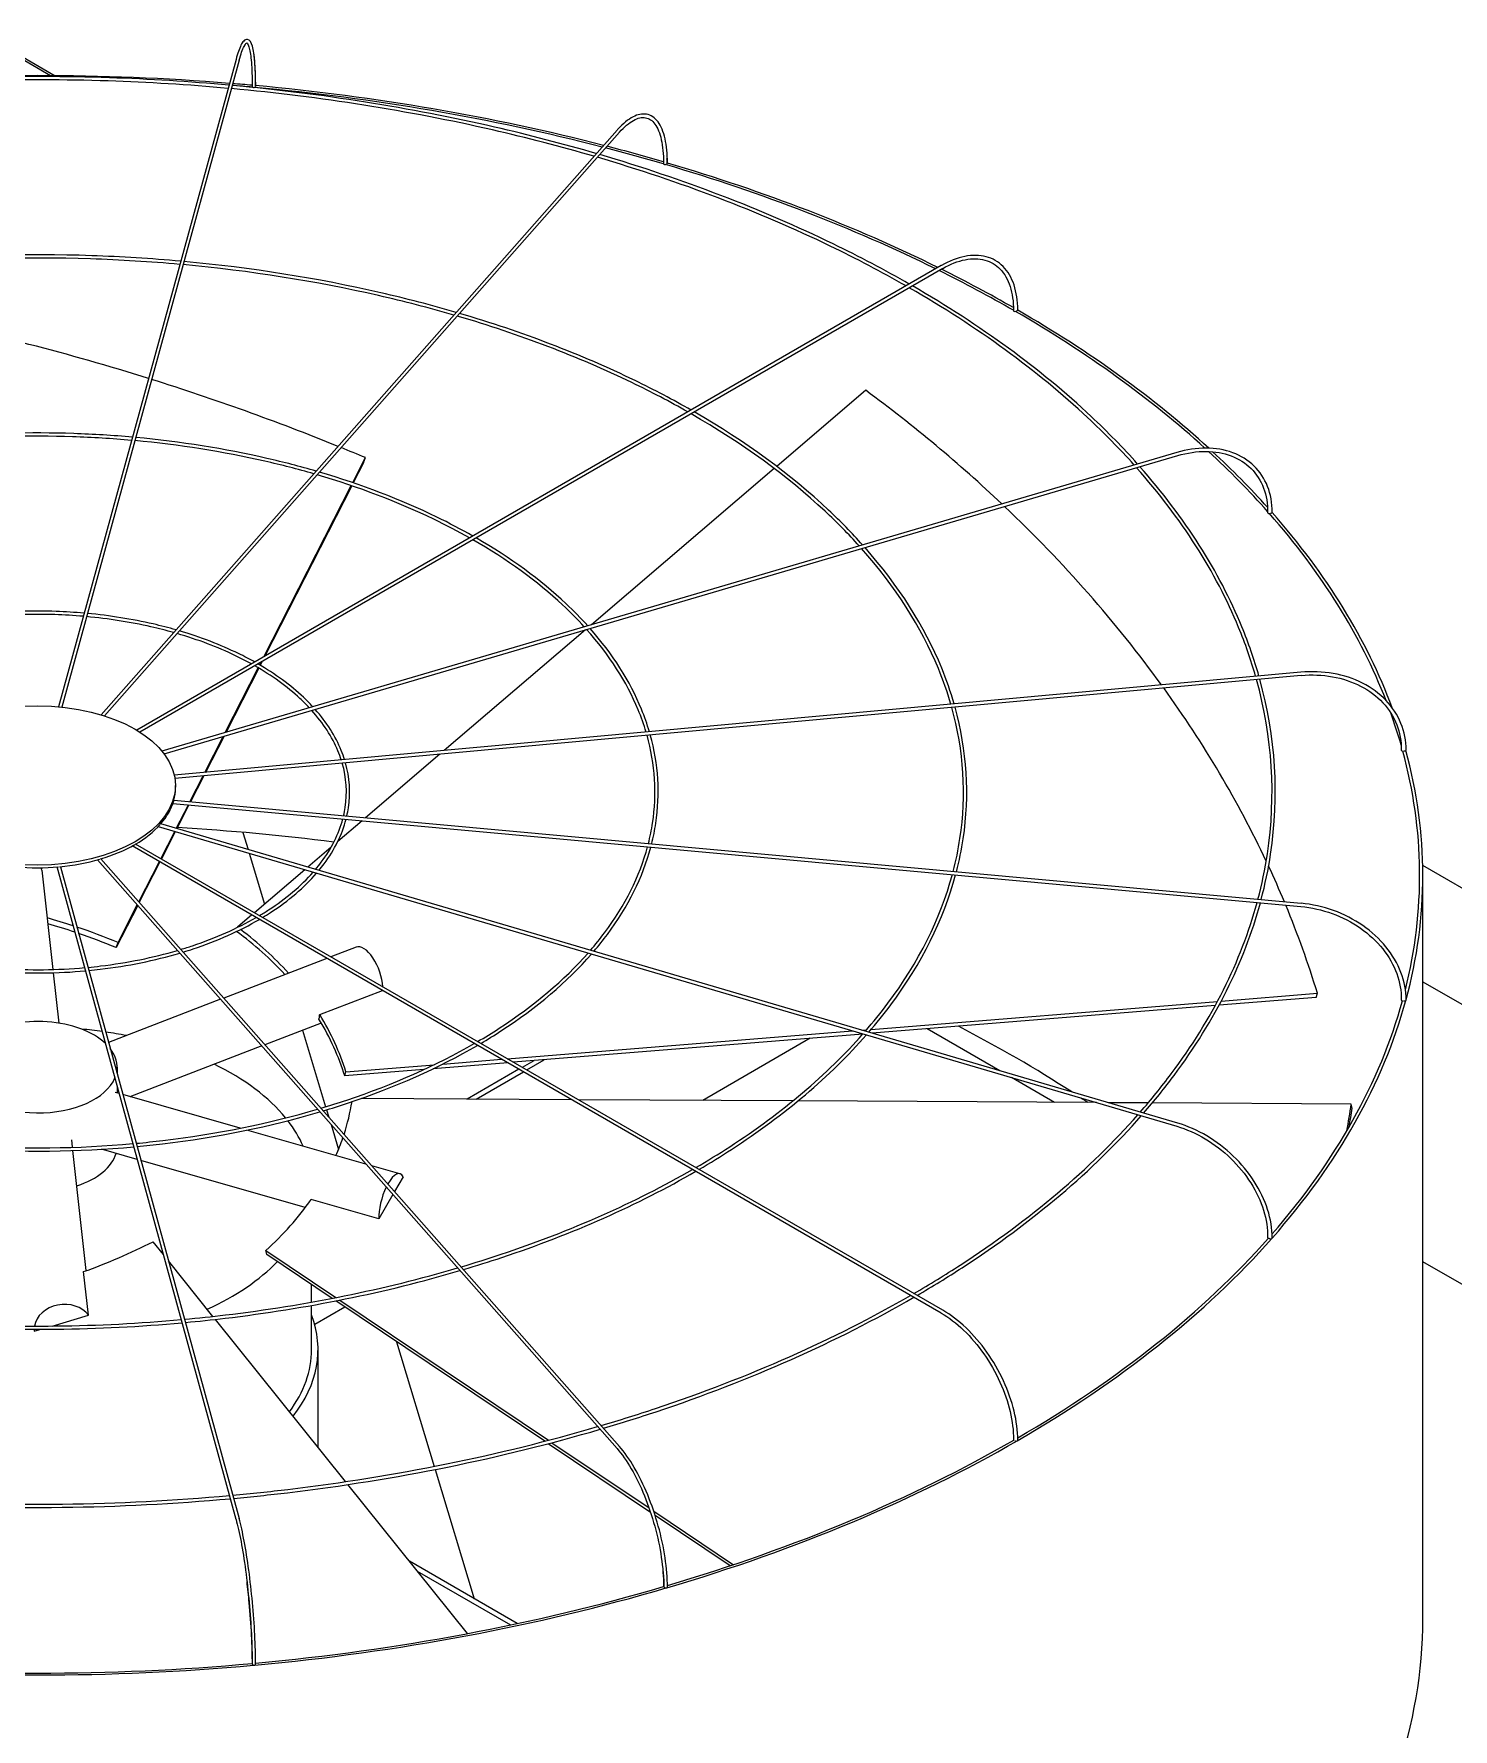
# Model space of a CAD drawing. Header units: millimetres. Extents: x -312439 to 477422, y -331570 to 212570.
# Drawn here: x 394903.7 to 395172.4, y 107245.5 to 107566.4 of the extents above; entities that cross this region are included whole.
import ezdxf

# ---------------------------------------------------------------- set-up
doc = ezdxf.new("R2010")
doc.units = ezdxf.units.MM

msp = doc.modelspace()

# ---------------------------------------------------------------- linework, layer by layer
at = {"color": 0, "linetype": 'Continuous', "lineweight": 0, "extrusion": (0, 0.816497, 0.57735)}
for p, q in [((394893.987, 107566.415), (394907.701, 107558.498)), ((394906.826, 107558.503), (394893.987, 107565.915)), ((394941.945, 107561.59), (394908.323, 107439.033)), ((394942.535, 107561.428), (394908.942, 107438.973)), ((395014.084, 107548.192), (394916.402, 107437.507)), ((394917.043, 107437.308), (395014.543, 107547.786)), ((395075.47, 107522.537), (394923.153, 107434.596)), ((395075.776, 107522.006), (394923.744, 107434.23)), ((395061.18, 107498.934), (395044.322, 107484.53)), ((395120.081, 107487.168), (394927.914, 107430.638)), ((394928.323, 107430.12), (395120.254, 107486.581)), ((394964.032, 107481.453), (394966.45, 107486.194)), ((394966.079, 107485.227), (394964.136, 107481.418)), ((394966.079, 107485.227), (394966.45, 107486.194)), ((395043.845, 107484.123), (395009.25, 107454.565)), ((394947.215, 107448.489), (394963.75, 107480.902)), ((394963.855, 107480.866), (394947.389, 107448.589)), ((395008.111, 107453.591), (394981.361, 107430.736)), ((394946.428, 107446.945), (394946.704, 107447.486)), ((394946.878, 107447.587), (394946.522, 107446.89)), ((395143.557, 107445.568), (394930.258, 107426.063)), ((395143.613, 107444.958), (394930.373, 107425.458)), ((394939.909, 107434.166), (394946.149, 107446.399)), ((394946.244, 107446.343), (394940.053, 107434.209)), ((394936.045, 107426.592), (394939.526, 107433.415)), ((394939.67, 107433.458), (394936.174, 107426.604)), ((394980.555, 107430.047), (394966.47, 107418.013)), ((394930.475, 107423.624), (394930.475, 107424.124)), ((394933.22, 107421.054), (394935.716, 107425.947)), ((394935.845, 107425.959), (394933.337, 107421.043)), ((394930.172, 107421.332), (395143.613, 107401.814)), ((394929.991, 107420.734), (395143.557, 107401.205)), ((394930.629, 107415.974), (394932.92, 107420.466)), ((394933.037, 107420.455), (394930.735, 107415.943)), ((394927.224, 107416.337), (395120.081, 107359.604)), ((395120.254, 107360.192), (394927.684, 107416.841)), ((394927.71, 107410.252), (394930.345, 107415.419)), ((394930.452, 107415.388), (394927.804, 107410.197)), ((394943.226, 107415.248), (394944.214, 107411.978)), ((394965.82, 107417.457), (394961.213, 107413.522)), ((395075.47, 107324.236), (394922.303, 107412.666)), ((395075.776, 107324.766), (394922.922, 107413.016)), ((394944.426, 107411.277), (394947.33, 107401.66)), ((394959.951, 107412.444), (394955.515, 107408.653)), ((394905.162, 107408.11), (394907.256, 107389.277)), ((394941.945, 107285.182), (394908.062, 107408.693)), ((394908.682, 107408.749), (394942.535, 107285.344)), ((394915.716, 107410.043), (395014.084, 107298.581)), ((394916.367, 107410.231), (395014.543, 107298.986)), ((394923.548, 107402.094), (394927.431, 107409.706)), ((394927.526, 107409.651), (394923.626, 107402.006)), ((394954.959, 107408.178), (394945.419, 107400.027)), ((394923.326, 107401.419), (394919.244, 107393.417)), ((394919.614, 107394.384), (394923.249, 107401.508)), ((394944.925, 107399.605), (394942.221, 107397.295)), ((394942.207, 107397.243), (394942.221, 107397.295)), ((394919.244, 107393.417), (394919.614, 107394.384)), ((394964.682, 107393.518), (394959.888, 107391.674)), ((394959.153, 107391.391), (394939.623, 107383.879)), ((394907.324, 107388.666), (394908.385, 107379.121)), ((394939.013, 107383.645), (394917.806, 107375.487)), ((394957.787, 107380.742), (394969.677, 107385.315)), ((395062.224, 107377.949), (395127.785, 107383.252)), ((395127.357, 107382.459), (395062.415, 107377.206)), ((395146.495, 107384.007), (395128.086, 107382.518)), ((395128.509, 107383.31), (395146.701, 107384.781)), ((395146.495, 107384.007), (395146.701, 107384.781)), ((394958.085, 107379.136), (394947.427, 107375.036)), ((394954.545, 107377.774), (394958.918, 107363.298)), ((394993.315, 107372.375), (395058.692, 107377.663)), ((395060.646, 107377.063), (394994.466, 107371.71)), ((395050.687, 107376.257), (395030.305, 107364.49)), ((395060.394, 107377.801), (395061.358, 107377.879)), ((395086.553, 107370.105), (395072.799, 107378.046)), ((394946.817, 107374.802), (394921.868, 107365.205)), ((394919.433, 107370.777), (394919.433, 107369.559)), ((394977.524, 107370.34), (394962.537, 107369.128)), ((394962.537, 107369.128), (394962.743, 107369.902)), ((394962.743, 107369.902), (394979.458, 107371.254)), ((394993.392, 107371.623), (394979.261, 107370.48)), ((394981.122, 107371.389), (394992.24, 107372.288)), ((394995.506, 107370.403), (394985.696, 107364.738)), ((394987.412, 107364.729), (394996.373, 107369.902)), ((394998.31, 107372.021), (394996.119, 107370.756)), ((394996.985, 107370.256), (395000.324, 107372.184)), ((394919.433, 107367.244), (394919.433, 107365.9)), ((395096.92, 107364.12), (395088.807, 107368.804)), ((394919.832, 107365.786), (394919.042, 107366.012)), ((394942.74, 107359.242), (394920.522, 107365.589)), ((395005.508, 107364.628), (394965.611, 107364.85)), ((395047.367, 107364.395), (395006.745, 107364.621)), ((395104.88, 107364.076), (395048.328, 107364.39)), ((395114.652, 107364.021), (395107.092, 107364.063)), ((395153.113, 107363.807), (395115.448, 107364.017)), ((395153.278, 107363.046), (395153.113, 107363.807)), ((394959.095, 107362.711), (394959.507, 107361.348)), ((394959.932, 107359.941), (394961.359, 107355.216)), ((394910.999, 107355.613), (394910.843, 107357.017)), ((394966.553, 107352.439), (394944.017, 107358.877)), ((394913.595, 107332.267), (394911.067, 107355.002)), ((394923.255, 107353.311), (394916.459, 107355.253)), ((394955.065, 107344.223), (394923.944, 107353.114)), ((394972.973, 107350.605), (394967.645, 107352.127)), ((394973.569, 107350.043), (394971.965, 107347.232)), ((394969.012, 107342.059), (394956.161, 107345.731)), ((394971.644, 107346.67), (394969.012, 107342.059)), ((394928.192, 107335.312), (394926.236, 107337.752)), ((394947.75, 107335.337), (394947.585, 107336.098)), ((394947.585, 107336.098), (394960.869, 107327.171)), ((394960.119, 107327.024), (394947.75, 107335.337)), ((394914.002, 107323.824), (394913.083, 107332.085)), ((394937.582, 107323.605), (394929.158, 107334.109)), ((394956.257, 107326.306), (394956.257, 107329.62)), ((394956.257, 107317.335), (394956.257, 107325.683)), ((394962.565, 107325.381), (394956.842, 107322.076)), ((395000.392, 107299.961), (394960.839, 107326.541)), ((394961.587, 107326.688), (395001.089, 107300.143)), ((394907.139, 107321.784), (394914.002, 107323.824)), ((394962.675, 107292.317), (394938.035, 107323.039)), ((394903.707, 107321.16), (394903.749, 107320.777)), ((394903.749, 107320.777), (394905.037, 107321.16)), ((394972.359, 107318.799), (394979.485, 107295.208)), ((394957.482, 107298.792), (394957.482, 107317.335)), ((395020.437, 107286.49), (395001.07, 107299.505)), ((395001.766, 107299.688), (395020.149, 107287.334)), ((394979.663, 107294.619), (394987.055, 107270.147)), ((394985.747, 107263.548), (394963.118, 107291.764)), ((395021.036, 107286.738), (395036.128, 107276.596)), ((395035.482, 107276.38), (395021.31, 107285.904)), ((394995.195, 107265.447), (394974.763, 107277.244)), ((394976.257, 107275.381), (394993.928, 107265.179))]:
    msp.add_line(p, q, dxfattribs=at)
at = {"color": 3, "linetype": 'Continuous', "lineweight": 0, "extrusion": (0, 0.816497, 0.57735)}
for p, q in [((395412.597, 107266.996), (395166.662, 107408.986)), ((395166.682, 107266.373), (395166.682, 107407.113)), ((395166.682, 107386.972), (395368.195, 107270.628)), ((395295.492, 107259.597), (395166.682, 107333.965))]:
    msp.add_line(p, q, dxfattribs=at)
at = {"color": 0, "linetype": 'Continuous', "lineweight": 0}
for centre, major_axis, ratio, start_param, end_param in [((394904.457, 107407.113), (-262.225, 0), 0.5773503, 4.5737285, 4.8518651), ((394904.457, 107407.113), (-261.613, 0), 0.5773503, 4.556469, 4.5713736), ((394904.457, 107407.113), (-262.225, 0), 0.5773503, 4.5571855, 4.5713361), ((394945.298, 107556.446), (0.306, -0.001), 0.5647458, 3.1415927, 4.5569919), ((394945.298, 107556.446), (0.306, -0.001), 0.5647458, 4.5569919, 6.1277883), ((394904.457, 107407.113), (-261.613, 0), 0.5773503, 4.2918428, 4.5551023), ((394945.346, 107556.62), (0.306, 0), 0.5773503, 5.7174869, 6.2831853), ((394904.457, 107407.113), (-262.225, 0), 0.5773503, 4.2917243, 4.5546375), ((394904.457, 107407.113), (-261.613, 0), 0.5773503, 4.242585, 4.2890574), ((394904.457, 107407.113), (-262.225, 0), 0.5773503, 4.2438111, 4.2889455), ((395023.188, 107541.834), (0.306, -0.003), 0.5659728, 3.1415927, 4.2460434), ((395023.188, 107541.834), (0.306, -0.003), 0.5659728, 4.2460434, 5.8168397), ((394904.457, 107407.113), (-261.613, 0), 0.5773503, 4.0051997, 4.2408431), ((395023.327, 107541.992), (0.306, 0), 0.5773503, 5.290332, 6.2831853), ((394904.457, 107407.113), (-262.225, 0), 0.5773503, 4.0050166, 4.2406095), ((394904.457, 107407.113), (-261.613, 0), 0.5773503, 3.9286416, 4.0018792), ((394904.457, 107407.113), (-262.225, 0), 0.5773503, 3.9309746, 4.001704), ((395089.445, 107514.041), (0.306, -0.004), 0.5683066, 3.1415927, 3.9346429), ((395089.445, 107514.041), (0.306, -0.004), 0.5683066, 3.9346429, 5.5054392), ((395089.662, 107514.166), (-0.306, 0), 0.5773503, 1.8326303, 3.1415927), ((394904.457, 107407.113), (-262.225, 0), 0.5773503, 3.705131, 3.9265633), ((394904.827, 107365.397), (-236.033, 90.421), 0.5343599, 4.8289255, 5.0170065), ((394904.457, 107407.113), (-261.613, 0), 0.5773503, 3.7066773, 3.9265771), ((394904.827, 107365.397), (-236.033, 90.421), 0.5343599, 4.6778989, 4.8264893), ((394904.663, 107365.205), (244.29, -64.884), 0.7560981, 0.9482496, 1.0897919), ((394904.827, 107365.397), (-236.033, 90.421), 0.5343599, 4.655659, 4.6753292), ((394904.457, 107407.113), (-261.613, 0), 0.5773503, 3.6151503, 3.7017035), ((394904.457, 107407.113), (-262.225, 0), 0.5773503, 3.6198551, 3.6998544), ((394904.663, 107365.205), (244.29, -64.884), 0.7560981, 0.7473423, 0.9452164), ((395137.584, 107475.788), (-0.306, 0.005), 0.5715189, 0, 0.4809344), ((395137.584, 107475.788), (-0.306, 0.005), 0.5715189, 0.4809344, 2.0517307), ((394904.457, 107407.113), (-261.613, 0), 0.5773503, 3.3623861, 3.6122993), ((395137.857, 107475.868), (-0.306, 0), 0.5773503, 1.5184711, 3.1415927), ((394904.457, 107407.113), (-262.225, 0), 0.5773503, 3.3525846, 3.6125039), ((394904.663, 107365.205), (244.29, -64.884), 0.7560981, 0.5676523, 0.7441319), ((394904.457, 107407.113), (-261.613, 0), 0.5773503, 3.3053341, 3.3466211), ((395162.892, 107430.818), (-0.306, 0.006), 0.5752952, 0, 0.1678974), ((395162.892, 107430.818), (-0.306, 0.006), 0.5752952, 0.1678974, 1.7386937), ((394904.457, 107407.113), (-261.613, 0), 0.5773503, 2.9976529, 3.2980059), ((395163.194, 107430.846), (-0.306, 0), 0.5773503, 1.2043118, 3.1415927), ((394904.457, 107407.113), (-262.225, 0), 0.5773503, 2.9856485, 3.2984345), ((394904.349, 107423.624), (-26.126, 0), 0.5773503, 2.6739221, 2.9809447), ((394904.349, 107423.624), (-26.126, 0), 0.5773503, 2.9880814, 3.1415927), ((394904.349, 107423.624), (-26.126, 0), 0.5773503, 2.3597628, 2.6667854), ((394904.457, 107265.873), (-261.613, 0), 0.5773503, 4.4965959, 4.611374), ((394904.349, 107423.624), (-26.126, 0), 0.5773503, 2.0456036, 2.3526262), ((394904.349, 107423.624), (-26.126, 0), 0.5773503, 1.417285, 1.7243076), ((394899.668, 107407.499), (-5.494, -0.611), 0.8148193, 3.1415927, 3.239858), ((394904.349, 107423.624), (-26.126, 0), 0.5773503, 1.7314443, 2.0384669), ((394904.663, 107365.205), (244.29, -64.884), 0.7560981, 0.5274276, 0.562586), ((394904.827, 107365.397), (56.639, -21.698), 0.5343599, 1.6636456, 1.7494756), ((394904.663, 107365.205), (244.29, -64.884), 0.7560981, 0.4379774, 0.5241031), ((394904.457, 107364.43), (-56.639, 21.698), 0.5343599, 4.7930664, 4.8825345), ((394904.827, 107365.397), (56.639, -21.698), 0.5343599, 1.5140664, 1.6514841), ((394904.457, 107364.43), (-56.639, 21.698), 0.5343599, 4.655659, 4.78086), ((394904.457, 107364.43), (58.621, -15.57), 0.7560981, 0.8715668, 1.0888975), ((394904.663, 107365.205), (58.621, -15.57), 0.7560981, 1.0889957, 1.0897919), ((394904.663, 107365.205), (58.621, -15.57), 0.7560981, 0.8588781, 1.0770864), ((394966.666, 107388.359), (-1.984, 5.159), 0.4527097, 4.0715694, 6.2831853), ((394904.457, 107407.113), (-261.613, 0), 0.5773503, 2.6753447, 2.9836943), ((394904.457, 107407.113), (-262.225, 0), 0.5773503, 2.6707914, 2.9843582), ((395162.892, 107383.534), (-0.306, 0.006), 0.5792658, 0, 1.4246091), ((395163.194, 107383.506), (-0.306, 0), 0.5773503, 0.8901525, 3.1415927), ((394904.457, 107370.777), (-14.976, 0), 0.5773503, 3.6916997, 5.4977871), ((394904.457, 107364.43), (58.621, -15.57), 0.7560981, 0.4379774, 0.6726233), ((394904.663, 107365.205), (58.621, -15.57), 0.7560981, 0.4379774, 0.6748983), ((394904.457, 107348.465), (-51.8, 0), 0.5773503, 4.4755897, 4.5522282), ((394904.457, 107348.465), (-51.8, 0), 0.5773503, 4.3841689, 4.46244), ((394904.457, 107265.873), (-261.613, 0), 0.5773503, 3.867145, 3.9833748), ((394904.457, 107370.777), (-14.976, 0), 0.5773503, 3.0357663, 3.5615783), ((394904.457, 107348.465), (-51.8, 0), 0.5773503, 3.5810046, 4.0125195), ((394904.457, 107370.777), (-14.976, 0), 0.5773503, 0.1968015, 2.9056449), ((394904.292, 107365.191), (59.282, 12.821), 0.7719474, 5.8595474, 5.99043), ((394904.457, 107265.873), (-261.613, 0), 0.5773503, 3.8494737, 3.8569689), ((394904.292, 107365.191), (247.048, 53.431), 0.7719474, 5.9775334, 6.0030301), ((394904.457, 107348.465), (-51.8, 0), 0.5773503, 3.3906549, 3.5616615), ((394904.457, 107364.43), (247.048, 53.431), 0.7719474, 5.9850347, 6.0030301), ((394904.292, 107365.191), (59.282, 12.821), 0.7719474, 5.7736505, 5.8452628), ((394904.457, 107355.87), (-14.976, 0), 0.5773503, 2.0838772, 2.9778132), ((394971.455, 107345.29), (1.518, 5.315), 0.3621096, 5.9116388, 7.2697762), ((394971.455, 107345.29), (1.518, 5.315), 0.3621096, 1.1204156, 2.3231422), ((394904.292, 107365.191), (59.282, 12.821), 0.7719474, 5.3512156, 5.5881365), ((394904.087, 107365.369), (-56.425, -22.248), 0.5660586, 1.5074553, 1.7443762), ((394904.457, 107407.113), (-262.225, 0), 0.5773503, 2.0421116, 2.6702774), ((394904.457, 107407.113), (-261.613, 0), 0.5773503, 2.358999, 2.669365), ((395137.584, 107338.564), (-0.306, 0.005), 0.5830421, 0, 1.1094484), ((395137.857, 107338.484), (-0.306, 0), 0.5773503, 0.5759933, 3.1415927), ((394904.457, 107348.465), (-51.8, 0), 0.5773503, 2.2375498, 2.6358707), ((394909.246, 107321.361), (5.494, 0.611), 0.8148193, 0.440938, 2.9148909), ((394904.457, 107317.335), (-53.025, 0), 0.5773503, 2.7158894, 3.3569527), ((394909.246, 107321.361), (5.494, 0.611), 0.8148193, 3.0505707, 3.1356266), ((394904.457, 107317.335), (-51.8, 0), 0.5773503, 2.7364581, 3.1415927), ((394904.457, 107407.113), (-261.613, 0), 0.5773503, 2.0437737, 2.355024), ((395089.445, 107300.31), (-0.306, 0.004), 0.5862544, 0, 0.7932918), ((395089.662, 107300.185), (-0.306, 0), 0.5773503, 0.261834, 3.1415927), ((394904.457, 107407.113), (-262.225, 0), 0.5773503, 1.7280308, 2.0415976), ((394904.457, 107407.113), (-261.613, 0), 0.5773503, 1.7289191, 2.0406845), ((395023.188, 107272.517), (-0.306, 0.003), 0.5885883, 0, 0.4763277), ((395023.327, 107272.36), (-0.306, 0), 0.5773503, 0, 3.1415927), ((394904.457, 107407.113), (-262.225, 0), 0.5773503, 1.4139544, 1.727034), ((394904.457, 107407.113), (-261.613, 0), 0.5773503, 1.41439, 1.726367), ((394945.298, 107257.906), (-0.306, 0.001), 0.5898153, 0, 0.1588369), ((394945.346, 107257.731), (-0.306, 0), 0.5773503, 0, 3.1415927)]:
    msp.add_ellipse(centre, major_axis=major_axis, ratio=ratio, start_param=start_param, end_param=end_param, dxfattribs=at)
msp.add_ellipse((394904.349, 107424.124), major_axis=(-26.126, 0), ratio=0.5773503, dxfattribs=at)
at = {"color": 3, "linetype": 'Continuous', "lineweight": 0}
for start_param, end_param in [(0, 2.3561945), (2.3561945, 3.1415927)]:
    msp.add_ellipse((394904.457, 107266.373), major_axis=(-262.225, 0), ratio=0.5773503, start_param=start_param, end_param=end_param, dxfattribs=at)
at = {"color": 0, "linetype": 'Continuous', "lineweight": 0}
for points, knots in [([(394945.652, 107556.62), (394945.652, 107558.324), (394945.6, 107559.841), (394945.398, 107562.36), (394945.248, 107563.359), (394944.846, 107564.781), (394944.621, 107565.296), (394943.836, 107565.411), (394943.587, 107565.264), (394943.036, 107564.678), (394942.729, 107564.024), (394942.249, 107562.642), (394942.097, 107562.144), (394941.945, 107561.59)], [4.712389, 4.712389, 4.712389, 4.712389, 5.0265482, 5.0265482, 5.3407075, 5.3407075, 5.6548668, 5.6548668, 5.8236028, 5.8236028, 6.1377621, 6.1377621, 6.2831853, 6.2831853, 6.2831853, 6.2831853]), ([(394942.535, 107561.428), (394942.854, 107562.589), (394943.173, 107563.48), (394943.729, 107564.561), (394943.978, 107564.711), (394944.005, 107564.711), (394944.21, 107564.562), (394944.562, 107563.397), (394944.706, 107562.547), (394944.917, 107560.304), (394944.979, 107558.874), (394944.992, 107556.985), (394944.992, 107556.718), (394944.992, 107556.447)], [0, 0, 0, 0, 0.3152669, 0.3152669, 0.6094726, 0.6094726, 0.9267406, 0.9267406, 1.2208373, 1.2208373, 1.5356304, 1.5356304, 1.5863402, 1.5863402, 1.5863402, 1.5863402]), ([(394945.27, 107562.756), (394945.279, 107562.696), (394945.288, 107562.634), (394945.44, 107561.547), (394945.534, 107560.244), (394945.598, 107558.006), (394945.606, 107557.246), (394945.604, 107556.446)], [1.10131175, 1.10131175, 1.10131175, 1.10131175, 1.12076762, 1.12076762, 1.43803566, 1.43803566, 1.5863026, 1.5863026, 1.5863026, 1.5863026]), ([(394940.606, 107556.71), (394933.111, 107557.388), (394925.559, 107557.856), (394901.332, 107558.671), (394884.574, 107558.201), (394868.091, 107556.71)], [5.342386, 5.342386, 5.342386, 5.342386, 5.43953692, 5.43953692, 5.65318828, 5.65318828, 5.65318828, 5.65318828]), ([(394940.441, 107556.11), (394932.923, 107556.788), (394925.348, 107557.254), (394901.229, 107558.053), (394884.607, 107557.584), (394868.256, 107556.11)], [5.34285963, 5.34285963, 5.34285963, 5.34285963, 5.44045758, 5.44045758, 5.65271466, 5.65271466, 5.65271466, 5.65271466]), ([(395009.721, 107543.247), (395003.443, 107545.076), (394997.022, 107546.742), (394974.572, 107551.876), (394957.965, 107554.503), (394941.061, 107556.054)], [5.03043397, 5.03043397, 5.03043397, 5.03043397, 5.12064091, 5.12064091, 5.34017784, 5.34017784, 5.34017784, 5.34017784]), ([(395010.168, 107543.755), (395003.881, 107545.593), (394997.449, 107547.267), (394974.91, 107552.441), (394958.218, 107555.09), (394941.225, 107556.654)], [5.02911205, 5.02911205, 5.02911205, 5.02911205, 5.11935362, 5.11935362, 5.33970837, 5.33970837, 5.33970837, 5.33970837]), ([(395023.633, 107541.992), (395023.633, 107543.707), (395023.483, 107545.256), (395022.886, 107547.882), (395022.441, 107548.96), (395021.261, 107550.545), (395020.512, 107551.051), (395018.872, 107551.335), (395018.012, 107551.162), (395016.199, 107550.242), (395015.234, 107549.456), (395014.21, 107548.333), (395014.147, 107548.263), (395014.084, 107548.192)], [4.712389, 4.712389, 4.712389, 4.712389, 5.0265482, 5.0265482, 5.3407075, 5.3407075, 5.6548668, 5.6548668, 5.9484515, 5.9484515, 6.2626108, 6.2626108, 6.2831853, 6.2831853, 6.2831853, 6.2831853]), ([(395014.543, 107547.786), (395015.457, 107548.822), (395016.365, 107549.588), (395018.049, 107550.51), (395018.814, 107550.666), (395020.156, 107550.431), (395020.753, 107550.037), (395021.78, 107548.639), (395022.196, 107547.634), (395022.749, 107545.131), (395022.889, 107543.64), (395022.882, 107541.933), (395022.882, 107541.885), (395022.882, 107541.837)], [0, 0, 0, 0, 0.3146448, 0.3146448, 0.6289116, 0.6289116, 0.9461796, 0.9461796, 1.2634477, 1.2634477, 1.5772832, 1.5772832, 1.5863402, 1.5863402, 1.5863402, 1.5863402]), ([(395068.821, 107518.698), (395064.219, 107521.327), (395059.426, 107523.845), (395040.928, 107532.785), (395026.105, 107538.437), (395010.37, 107543.057)], [4.71777189, 4.71777189, 4.71777189, 4.71777189, 4.80086127, 4.80086127, 5.02732174, 5.02732174, 5.02732174, 5.02732174]), ([(395069.435, 107519.052), (395064.821, 107521.698), (395060.016, 107524.232), (395041.467, 107533.228), (395026.6, 107538.915), (395010.817, 107543.564)], [4.71590946, 4.71590946, 4.71590946, 4.71590946, 4.79913358, 4.79913358, 5.02600568, 5.02600568, 5.02600568, 5.02600568]), ([(395023.485, 107542.846), (395023.49, 107542.642), (395023.494, 107542.435), (395023.495, 107542.096), (395023.495, 107541.965), (395023.494, 107541.833)], [7.805980691, 7.805980691, 7.805980691, 7.805980691, 7.845140151, 7.845140151, 7.869416781, 7.869416781, 7.869416781, 7.869416781]), ([(394931.463, 107523.382), (394925.879, 107523.885), (394920.254, 107524.233), (394902.136, 107524.845), (394889.582, 107524.495), (394877.234, 107523.382)], [5.34296141, 5.34296141, 5.34296141, 5.34296141, 5.43938168, 5.43938168, 5.65261288, 5.65261288, 5.65261288, 5.65261288]), ([(394931.298, 107522.782), (394925.691, 107523.285), (394920.042, 107523.631), (394902.033, 107524.226), (394889.615, 107523.878), (394877.399, 107522.782)], [5.34359392, 5.34359392, 5.34359392, 5.34359392, 5.44060854, 5.44060854, 5.65198037, 5.65198037, 5.65198037, 5.65198037]), ([(395089.968, 107514.166), (395089.968, 107515.892), (395089.732, 107517.487), (395088.798, 107520.266), (395088.1, 107521.45), (395086.301, 107523.27), (395085.203, 107523.906), (395082.735, 107524.557), (395081.368, 107524.574), (395078.503, 107524.005), (395077.004, 107523.417), (395075.497, 107522.552), (395075.483, 107522.544), (395075.47, 107522.537)], [3.1415927, 3.1415927, 3.1415927, 3.1415927, 3.4557519, 3.4557519, 3.7699112, 3.7699112, 4.0826965, 4.0826965, 4.3954482, 4.3954482, 4.7096075, 4.7096075, 4.712389, 4.712389, 4.712389, 4.712389]), ([(395075.776, 107522.006), (395077.214, 107522.836), (395078.645, 107523.397), (395081.345, 107523.932), (395082.612, 107523.907), (395084.863, 107523.293), (395085.849, 107522.706), (395087.472, 107521.012), (395088.108, 107519.904), (395088.953, 107517.256), (395089.161, 107515.719), (395089.139, 107514.045)], [1.5707963, 1.5707963, 1.5707963, 1.5707963, 1.8880644, 1.8880644, 2.2053324, 2.2053324, 2.5226004, 2.5226004, 2.8398685, 2.8398685, 3.1571365, 3.1571365, 3.1571365, 3.1571365]), ([(394983.188, 107513.182), (394978.534, 107514.534), (394973.776, 107515.765), (394957.015, 107519.596), (394944.578, 107521.563), (394931.918, 107522.726)], [5.03177949, 5.03177949, 5.03177949, 5.03177949, 5.12085286, 5.12085286, 5.34001919, 5.34001919, 5.34001919, 5.34001919]), ([(394983.636, 107513.69), (394978.972, 107515.05), (394974.204, 107516.29), (394957.353, 107520.161), (394944.83, 107522.15), (394932.083, 107523.326)], [5.03001504, 5.03001504, 5.03001504, 5.03001504, 5.11913743, 5.11913743, 5.33939405, 5.33939405, 5.33939405, 5.33939405]), ([(395112.013, 107484.795), (395109.277, 107487.848), (395106.337, 107490.841), (395093.656, 107502.676), (395082.298, 107510.944), (395069.436, 107518.346)], [4.40451603, 4.40451603, 4.40451603, 4.40451603, 4.48100319, 4.48100319, 4.71406654, 4.71406654, 4.71406654, 4.71406654]), ([(395112.663, 107484.986), (395109.931, 107488.048), (395106.997, 107491.05), (395094.307, 107502.946), (395082.931, 107511.259), (395070.048, 107518.699)], [4.40270972, 4.40270972, 4.40270972, 4.40270972, 4.47899466, 4.47899466, 4.71221436, 4.71221436, 4.71221436, 4.71221436]), ([(395027.497, 107494.84), (395024.105, 107496.77), (395020.576, 107498.621), (395006.767, 107505.29), (394995.644, 107509.529), (394983.837, 107512.993)], [4.7196458, 4.7196458, 4.7196458, 4.7196458, 4.80114658, 4.80114658, 5.02763075, 5.02763075, 5.02763075, 5.02763075]), ([(395028.111, 107495.194), (395024.707, 107497.141), (395021.165, 107499.007), (395007.306, 107505.733), (394996.139, 107510.007), (394984.284, 107513.5)], [4.71715813, 4.71715813, 4.71715813, 4.71715813, 4.79884427, 4.79884427, 5.02587671, 5.02587671, 5.02587671, 5.02587671]), ([(395060.597, 107469.67), (395058.591, 107471.909), (395056.44, 107474.106), (395046.965, 107482.995), (395038.412, 107489.247), (395028.725, 107494.841)], [4.40429576, 4.40429576, 4.40429576, 4.40429576, 4.47865981, 4.47865981, 4.7122362, 4.7122362, 4.7122362, 4.7122362]), ([(395059.946, 107469.478), (395057.935, 107471.709), (395055.78, 107473.897), (395046.314, 107482.725), (395037.779, 107488.933), (395028.113, 107494.488)], [4.40671458, 4.40671458, 4.40671458, 4.40671458, 4.48133637, 4.48133637, 4.71470569, 4.71470569, 4.71470569, 4.71470569]), ([(394922.323, 107490.065), (394918.65, 107490.394), (394914.949, 107490.622), (394902.94, 107491.029), (394894.589, 107490.8), (394886.374, 107490.065)], [5.34408303, 5.34408303, 5.34408303, 5.34408303, 5.43906993, 5.43906993, 5.65149126, 5.65149126, 5.65149126, 5.65149126]), ([(394922.159, 107489.465), (394918.462, 107489.794), (394914.737, 107490.02), (394902.837, 107490.411), (394894.622, 107490.184), (394886.539, 107489.465)], [5.34503474, 5.34503474, 5.34503474, 5.34503474, 5.44090812, 5.44090812, 5.65053954, 5.65053954, 5.65053954, 5.65053954]), ([(394956.662, 107483.126), (394953.631, 107484.001), (394950.534, 107484.799), (394939.46, 107487.327), (394931.193, 107488.634), (394922.778, 107489.409)], [5.03439168, 5.03439168, 5.03439168, 5.03439168, 5.12127422, 5.12127422, 5.3396756, 5.3396756, 5.3396756, 5.3396756]), ([(394957.111, 107483.634), (394954.069, 107484.517), (394950.961, 107485.324), (394939.798, 107487.892), (394931.445, 107489.221), (394922.943, 107490.009)], [5.03173968, 5.03173968, 5.03173968, 5.03173968, 5.11870396, 5.11870396, 5.33874043, 5.33874043, 5.33874043, 5.33874043]), ([(395138.163, 107475.868), (395138.163, 107477.601), (395137.863, 107479.25), (395136.688, 107482.22), (395135.812, 107483.539), (395133.571, 107485.706), (395132.207, 107486.554), (395129.136, 107487.695), (395127.429, 107487.989), (395123.84, 107488.002), (395121.959, 107487.721), (395120.081, 107487.168)], [4.712389, 4.712389, 4.712389, 4.712389, 5.0265482, 5.0265482, 5.3407075, 5.3407075, 5.6548668, 5.6548668, 5.969026, 5.969026, 6.2831853, 6.2831853, 6.2831853, 6.2831853]), ([(395120.254, 107486.581), (395122.069, 107487.115), (395123.882, 107487.382), (395127.317, 107487.359), (395128.938, 107487.069), (395131.83, 107485.969), (395133.101, 107485.159), (395135.176, 107483.101), (395135.98, 107481.852), (395137.045, 107479.029), (395137.306, 107477.454), (395137.278, 107475.793)], [0, 0, 0, 0, 0.317268, 0.317268, 0.6345361, 0.6345361, 0.9518041, 0.9518041, 1.2690722, 1.2690722, 1.5863402, 1.5863402, 1.5863402, 1.5863402]), ([(394986.182, 107470.986), (394983.997, 107472.221), (394981.728, 107473.406), (394972.608, 107477.805), (394965.189, 107480.63), (394957.312, 107482.937)], [4.72327264, 4.72327264, 4.72327264, 4.72327264, 4.80171455, 4.80171455, 5.02817129, 5.02817129, 5.02817129, 5.02817129]), ([(394986.798, 107471.342), (394984.601, 107472.592), (394982.319, 107473.792), (394973.147, 107478.248), (394965.684, 107481.107), (394957.76, 107483.444)], [4.71952861, 4.71952861, 4.71952861, 4.71952861, 4.7982649, 4.7982649, 5.02554265, 5.02554265, 5.02554265, 5.02554265]), ([(395135.015, 107444.786), (395134.127, 107447.895), (395133.05, 107450.986), (395127.472, 107464.523), (395120.971, 107474.699), (395112.464, 107484.289)], [4.09036759, 4.09036759, 4.09036759, 4.09036759, 4.16055829, 4.16055829, 4.40029723, 4.40029723, 4.40029723, 4.40029723]), ([(395135.635, 107444.843), (395134.749, 107447.962), (395133.675, 107451.063), (395128.102, 107464.653), (395121.606, 107474.863), (395113.113, 107484.48)], [4.08953528, 4.08953528, 4.08953528, 4.08953528, 4.15944113, 4.15944113, 4.39851052, 4.39851052, 4.39851052, 4.39851052]), ([(395007.885, 107454.163), (395006.6, 107455.575), (395005.227, 107456.961), (394998.974, 107462.784), (394993.265, 107466.928), (394986.799, 107470.635)], [4.41096312, 4.41096312, 4.41096312, 4.41096312, 4.4820009, 4.4820009, 4.71586354, 4.71586354, 4.71586354, 4.71586354]), ([(395008.538, 107454.355), (395007.256, 107455.776), (395005.887, 107457.17), (394999.625, 107463.054), (394993.899, 107467.242), (394987.412, 107470.989)], [4.40730528, 4.40730528, 4.40730528, 4.40730528, 4.47799052, 4.47799052, 4.71216027, 4.71216027, 4.71216027, 4.71216027]), ([(395077.303, 107439.509), (395076.649, 107441.771), (395075.86, 107444.02), (395071.695, 107454.119), (395066.803, 107461.767), (395060.398, 107468.973)], [4.09258463, 4.09258463, 4.09258463, 4.09258463, 4.16074385, 4.16074385, 4.40108815, 4.40108815, 4.40108815, 4.40108815]), ([(395077.924, 107439.566), (395077.271, 107441.838), (395076.485, 107444.097), (395072.325, 107454.25), (395067.438, 107461.931), (395061.047, 107469.164)], [4.09145544, 4.09145544, 4.09145544, 4.09145544, 4.15925512, 4.15925512, 4.39870409, 4.39870409, 4.39870409, 4.39870409]), ([(394913.183, 107456.748), (394911.42, 107456.902), (394909.645, 107457.01), (394903.744, 107457.214), (394899.597, 107457.105), (394895.514, 107456.748)], [5.34742678, 5.34742678, 5.34742678, 5.34742678, 5.43812478, 5.43812478, 5.64814751, 5.64814751, 5.64814751, 5.64814751]), ([(394913.019, 107456.148), (394911.232, 107456.302), (394909.433, 107456.408), (394903.641, 107456.596), (394899.629, 107456.489), (394895.679, 107456.148)], [5.34934775, 5.34934775, 5.34934775, 5.34934775, 5.44178794, 5.44178794, 5.64622654, 5.64622654, 5.64622654, 5.64622654]), ([(394930.585, 107453.578), (394929.166, 107453.985), (394927.72, 107454.358), (394922.242, 107455.623), (394918.061, 107456.293), (394913.803, 107456.692)], [5.03687901, 5.03687901, 5.03687901, 5.03687901, 5.11739529, 5.11739529, 5.33679188, 5.33679188, 5.33679188, 5.33679188]), ([(394930.136, 107453.069), (394928.728, 107453.467), (394927.292, 107453.833), (394921.905, 107455.058), (394917.808, 107455.706), (394913.638, 107456.092)], [5.04221465, 5.04221465, 5.04221465, 5.04221465, 5.12251796, 5.12251796, 5.33864709, 5.33864709, 5.33864709, 5.33864709]), ([(394945.482, 107447.488), (394944.494, 107448.043), (394943.472, 107448.577), (394938.989, 107450.763), (394935.228, 107452.208), (394931.235, 107453.389)], [4.72658474, 4.72658474, 4.72658474, 4.72658474, 4.79652126, 4.79652126, 5.0245472, 5.0245472, 5.0245472, 5.0245472]), ([(395019.594, 107434.232), (395019.173, 107435.65), (395018.672, 107437.061), (395015.92, 107443.724), (395012.639, 107448.839), (395008.34, 107453.659)], [4.09685918, 4.09685918, 4.09685918, 4.09685918, 4.16111414, 4.16111414, 4.40251946, 4.40251946, 4.40251946, 4.40251946]), ([(395020.216, 107434.289), (395019.796, 107435.718), (395019.297, 107437.138), (395016.55, 107443.854), (395013.274, 107449.003), (395008.989, 107453.85)], [4.09510983, 4.09510983, 4.09510983, 4.09510983, 4.15888353, 4.15888353, 4.39893942, 4.39893942, 4.39893942, 4.39893942]), ([(394944.864, 107447.131), (394943.889, 107447.67), (394942.881, 107448.19), (394938.45, 107450.321), (394934.733, 107451.73), (394930.788, 107452.882)], [4.73414686, 4.73414686, 4.73414686, 4.73414686, 4.80339703, 4.80339703, 5.02979007, 5.02979007, 5.02979007, 5.02979007]), ([(394955.819, 107438.847), (394955.261, 107439.441), (394954.672, 107440.025), (394951.634, 107442.842), (394948.752, 107444.923), (394945.485, 107446.783)], [4.42373247, 4.42373247, 4.42373247, 4.42373247, 4.48397953, 4.48397953, 4.71933502, 4.71933502, 4.71933502, 4.71933502]), ([(394956.476, 107439.04), (394955.921, 107439.642), (394955.334, 107440.234), (394952.286, 107443.112), (394949.386, 107445.238), (394946.099, 107447.137)], [4.41624247, 4.41624247, 4.41624247, 4.41624247, 4.47598634, 4.47598634, 4.71193426, 4.71193426, 4.71193426, 4.71193426]), ([(395135.446, 107402.561), (395136.202, 107405.417), (395136.798, 107408.287), (395138.9, 107422.165), (395138.21, 107433.281), (395135.183, 107444.187)], [3.77541609, 3.77541609, 3.77541609, 3.77541609, 3.83978539, 3.83978539, 4.08585643, 4.08585643, 4.08585643, 4.08585643]), ([(395136.065, 107402.505), (395136.818, 107405.368), (395137.413, 107408.245), (395139.51, 107422.161), (395138.821, 107433.311), (395135.803, 107444.244)], [3.77616248, 3.77616248, 3.77616248, 3.77616248, 3.84020832, 3.84020832, 4.08505688, 4.08505688, 4.08505688, 4.08505688]), ([(395163.5, 107430.846), (395163.5, 107432.582), (395163.168, 107434.29), (395161.869, 107437.476), (395160.903, 107438.953), (395158.438, 107441.532), (395156.94, 107442.633), (395153.56, 107444.354), (395151.679, 107444.974), (395147.717, 107445.676), (395145.637, 107445.758), (395143.557, 107445.568)], [4.712389, 4.712389, 4.712389, 4.712389, 5.0265482, 5.0265482, 5.3407075, 5.3407075, 5.6548668, 5.6548668, 5.969026, 5.969026, 6.2831853, 6.2831853, 6.2831853, 6.2831853]), ([(395143.613, 107444.958), (395145.629, 107445.142), (395147.643, 107445.06), (395151.467, 107444.371), (395153.275, 107443.766), (395156.507, 107442.095), (395157.929, 107441.03), (395160.247, 107438.551), (395161.144, 107437.138), (395162.329, 107434.1), (395162.617, 107432.475), (395162.586, 107430.824)], [6.2831853, 6.2831853, 6.2831853, 6.2831853, 6.6004533, 6.6004533, 6.9177214, 6.9177214, 7.2349894, 7.2349894, 7.5522575, 7.5522575, 7.8695255, 7.8695255, 7.8695255, 7.8695255]), ([(394961.878, 107428.954), (394961.694, 107429.53), (394961.483, 107430.103), (394960.144, 107433.328), (394958.474, 107435.911), (394956.281, 107438.344)], [4.10975269, 4.10975269, 4.10975269, 4.10975269, 4.16221832, 4.16221832, 4.40682155, 4.40682155, 4.40682155, 4.40682155]), ([(394962.502, 107429.011), (394962.319, 107429.597), (394962.109, 107430.18), (394960.775, 107433.459), (394959.11, 107436.076), (394956.932, 107438.536)], [4.10592526, 4.10592526, 4.10592526, 4.10592526, 4.15777238, 4.15777238, 4.39963811, 4.39963811, 4.39963811, 4.39963811]), ([(395077.742, 107407.838), (395078.283, 107409.912), (395078.712, 107411.995), (395080.282, 107422.354), (395079.759, 107430.711), (395077.474, 107438.91)], [3.77736844, 3.77736844, 3.77736844, 3.77736844, 3.83971259, 3.83971259, 4.08656564, 4.08656564, 4.08656564, 4.08656564]), ([(395078.36, 107407.781), (395078.899, 107409.862), (395079.328, 107411.953), (395080.893, 107422.35), (395080.371, 107430.741), (395078.094, 107438.966)], [3.77834287, 3.77834287, 3.77834287, 3.77834287, 3.84027623, 3.84027623, 4.08549455, 4.08549455, 4.08549455, 4.08549455]), ([(395020.65, 107413.059), (395020.978, 107414.361), (395021.241, 107415.668), (395022.275, 107422.546), (395021.921, 107428.175), (395020.387, 107433.69)], [3.78251471, 3.78251471, 3.78251471, 3.78251471, 3.8404098, 3.8404098, 4.0861992, 4.0861992, 4.0861992, 4.0861992]), ([(395020.033, 107413.115), (395020.362, 107414.41), (395020.626, 107415.711), (395021.665, 107422.551), (395021.309, 107428.145), (395019.767, 107433.633)], [3.78111281, 3.78111281, 3.78111281, 3.78111281, 3.83956511, 3.83956511, 4.08781837, 4.08781837, 4.08781837, 4.08781837]), ([(394962.319, 107418.393), (394962.44, 107418.908), (394962.54, 107419.426), (394963.047, 107422.747), (394962.859, 107425.578), (394962.06, 107428.356)], [3.79241111, 3.79241111, 3.79241111, 3.79241111, 3.83910744, 3.83910744, 4.09159713, 4.09159713, 4.09159713, 4.09159713]), ([(394962.935, 107418.336), (394963.055, 107418.859), (394963.155, 107419.384), (394963.658, 107422.743), (394963.471, 107425.608), (394962.681, 107428.413)], [3.79485754, 3.79485754, 3.79485754, 3.79485754, 3.8407928, 3.8407928, 4.08828416, 4.08828416, 4.08828416, 4.08828416]), ([(394956.987, 107408.22), (394957.368, 107408.672), (394957.731, 107409.129), (394960.041, 107412.214), (394961.418, 107414.978), (394962.169, 107417.791)], [3.47410339, 3.47410339, 3.47410339, 3.47410339, 3.51894345, 3.51894345, 3.77424927, 3.77424927, 3.77424927, 3.77424927]), ([(394957.628, 107408.032), (394957.971, 107408.446), (394958.3, 107408.865), (394960.619, 107411.979), (394962.027, 107414.826), (394962.787, 107417.735)], [3.48078418, 3.48078418, 3.48078418, 3.48078418, 3.52099532, 3.52099532, 3.77722211, 3.77722211, 3.77722211, 3.77722211]), ([(395009.049, 107392.905), (395009.995, 107394.002), (395010.889, 107395.113), (395015.621, 107401.442), (395018.363, 107406.925), (395019.875, 107412.514)], [3.46491265, 3.46491265, 3.46491265, 3.46491265, 3.51947788, 3.51947788, 3.77207122, 3.77207122, 3.77207122, 3.77207122]), ([(395009.694, 107392.715), (395010.6, 107393.775), (395011.458, 107394.849), (395016.199, 107401.207), (395018.972, 107406.774), (395020.494, 107412.458)], [3.46836695, 3.46836695, 3.46836695, 3.46836695, 3.52050672, 3.52050672, 3.77360482, 3.77360482, 3.77360482, 3.77360482]), ([(394946.363, 107399.483), (394946.959, 107399.837), (394947.541, 107400.198), (394951.442, 107402.729), (394954.286, 107405.138), (394956.548, 107407.711)], [3.15594616, 3.15594616, 3.15594616, 3.15594616, 3.1998122, 3.1998122, 3.45718678, 3.45718678, 3.45718678, 3.45718678]), ([(394946.97, 107399.132), (394947.475, 107399.437), (394947.97, 107399.746), (394951.915, 107402.308), (394954.863, 107404.822), (394957.195, 107407.521)], [3.16311142, 3.16311142, 3.16311142, 3.16311142, 3.20013863, 3.20013863, 3.46418527, 3.46418527, 3.46418527, 3.46418527]), ([(395061.108, 107377.591), (395062.621, 107379.331), (395064.047, 107381.097), (395071.201, 107390.67), (395075.308, 107398.873), (395077.582, 107407.238)], [3.46185589, 3.46185589, 3.46185589, 3.46185589, 3.51965328, 3.51965328, 3.77134922, 3.77134922, 3.77134922, 3.77134922]), ([(395061.754, 107377.401), (395063.227, 107379.105), (395064.617, 107380.833), (395071.779, 107390.435), (395075.917, 107398.721), (395078.201, 107407.181)], [3.46418406, 3.46418406, 3.46418406, 3.46418406, 3.52033986, 3.52033986, 3.7723822, 3.7723822, 3.7723822, 3.7723822]), ([(395113.159, 107362.279), (395115.242, 107364.666), (395117.203, 107367.089), (395126.778, 107379.906), (395132.25, 107390.825), (395135.285, 107401.961)], [3.46025293, 3.46025293, 3.46025293, 3.46025293, 3.51974047, 3.51974047, 3.77090484, 3.77090484, 3.77090484, 3.77090484]), ([(395113.805, 107362.089), (395115.848, 107364.439), (395117.772, 107366.825), (395127.356, 107379.671), (395132.859, 107390.673), (395135.904, 107401.904)], [3.4620089, 3.4620089, 3.4620089, 3.4620089, 3.52025567, 3.52025567, 3.77168417, 3.77168417, 3.77168417, 3.77168417]), ([(395163.5, 107383.506), (395163.5, 107385.242), (395163.168, 107387.007), (395161.874, 107390.417), (395160.913, 107392.063), (395158.461, 107395.077), (395156.969, 107396.446), (395153.602, 107398.777), (395151.726, 107399.738), (395147.771, 107401.162), (395145.693, 107401.624), (395143.613, 107401.814)], [4.712389, 4.712389, 4.712389, 4.712389, 5.0265482, 5.0265482, 5.3407075, 5.3407075, 5.6548668, 5.6548668, 5.969026, 5.969026, 6.2831853, 6.2831853, 6.2831853, 6.2831853]), ([(394931.499, 107393.085), (394932.239, 107393.308), (394932.971, 107393.54), (394938.096, 107395.252), (394942.162, 107397.055), (394945.755, 107399.127)], [2.837842, 2.837842, 2.837842, 2.837842, 2.88061564, 2.88061564, 3.14113288, 3.14113288, 3.14113288, 3.14113288]), ([(394931.944, 107392.58), (394932.577, 107392.773), (394933.203, 107392.973), (394938.41, 107394.707), (394942.641, 107396.593), (394946.366, 107398.774)], [2.84298262, 2.84298262, 2.84298262, 2.84298262, 2.8793398, 2.8793398, 3.14846238, 3.14846238, 3.14846238, 3.14846238]), ([(395143.557, 107401.205), (395145.573, 107401.02), (395147.589, 107400.569), (395151.42, 107399.179), (395153.234, 107398.24), (395156.478, 107395.97), (395157.907, 107394.639), (395160.238, 107391.721), (395161.139, 107390.134), (395162.329, 107386.866), (395162.617, 107385.185), (395162.586, 107383.54)], [0, 0, 0, 0, 0.317268, 0.317268, 0.6345361, 0.6345361, 0.9518041, 0.9518041, 1.2690722, 1.2690722, 1.5863402, 1.5863402, 1.5863402, 1.5863402]), ([(394913.91, 107389.689), (394914.706, 107389.765), (394915.498, 107389.85), (394921.34, 107390.552), (394926.252, 107391.546), (394930.852, 107392.892)], [2.52003494, 2.52003494, 2.52003494, 2.52003494, 2.56128493, 2.56128493, 2.82541727, 2.82541727, 2.82541727, 2.82541727]), ([(394914.075, 107389.089), (394914.789, 107389.158), (394915.5, 107389.235), (394921.448, 107389.94), (394926.539, 107390.974), (394931.299, 107392.386)], [2.52186126, 2.52186126, 2.52186126, 2.52186126, 2.55867334, 2.55867334, 2.83065097, 2.83065097, 2.83065097, 2.83065097]), ([(394987.678, 107375.629), (394989.077, 107376.449), (394990.44, 107377.289), (394998.407, 107382.459), (395004.083, 107387.262), (395008.606, 107392.397)], [3.14877196, 3.14877196, 3.14877196, 3.14877196, 3.19991213, 3.19991213, 3.45646828, 3.45646828, 3.45646828, 3.45646828]), ([(394988.288, 107375.277), (394989.594, 107376.048), (394990.869, 107376.837), (394998.88, 107382.038), (395004.66, 107386.946), (395009.254, 107392.206)], [3.15241617, 3.15241617, 3.15241617, 3.15241617, 3.2000755, 3.2000755, 3.46000178, 3.46000178, 3.46000178, 3.46000178]), ([(394895.242, 107389.031), (394895.958, 107388.967), (394896.676, 107388.91), (394902.729, 107388.495), (394908.149, 107388.553), (394913.456, 107389.031)], [2.20116261, 2.20116261, 2.20116261, 2.20116261, 2.23802396, 2.23802396, 2.51122637, 2.51122637, 2.51122637, 2.51122637]), ([(394895.406, 107389.632), (394896.157, 107389.565), (394896.91, 107389.506), (394902.856, 107389.112), (394908.127, 107389.171), (394913.291, 107389.632)], [2.2030547, 2.2030547, 2.2030547, 2.2030547, 2.24193573, 2.24193573, 2.50933428, 2.50933428, 2.50933428, 2.50933428]), ([(394957.644, 107379.867), (394957.702, 107380.086), (394957.748, 107380.338), (394957.78, 107380.657), (394957.784, 107380.699), (394957.787, 107380.742)], [27.2141577, 27.2141577, 27.2141577, 27.2141577, 28.9150445, 28.9150445, 29.1719106, 29.1719106, 29.1719106, 29.1719106]), ([(395028.992, 107351.777), (395031.195, 107353.061), (395033.338, 107354.379), (395045.372, 107362.189), (395053.879, 107369.386), (395060.664, 107377.083)], [3.14637947, 3.14637947, 3.14637947, 3.14637947, 3.19994276, 3.19994276, 3.45622926, 3.45622926, 3.45622926, 3.45622926]), ([(395029.603, 107351.424), (395031.712, 107352.66), (395033.767, 107353.927), (395045.845, 107361.767), (395054.456, 107369.07), (395061.312, 107376.892)], [3.14882268, 3.14882268, 3.14882268, 3.14882268, 3.20005174, 3.20005174, 3.4585926, 3.4585926, 3.4585926, 3.4585926]), ([(394958.024, 107363.028), (394959.676, 107363.521), (394961.308, 107364.036), (394971.731, 107367.514), (394979.873, 107371.123), (394987.068, 107375.275)], [2.8326444, 2.8326444, 2.8326444, 2.8326444, 2.88031456, 2.88031456, 3.14136267, 3.14136267, 3.14136267, 3.14136267]), ([(394958.471, 107362.523), (394960.014, 107362.985), (394961.54, 107363.468), (394972.045, 107366.969), (394980.352, 107370.661), (394987.68, 107374.921)], [2.83524734, 2.83524734, 2.83524734, 2.83524734, 2.87967423, 2.87967423, 3.14504801, 3.14504801, 3.14504801, 3.14504801]), ([(394923.05, 107356.372), (394924.744, 107356.53), (394926.433, 107356.71), (394938.266, 107358.126), (394948.136, 107360.125), (394957.376, 107362.837)], [2.51666009, 2.51666009, 2.51666009, 2.51666009, 2.56064993, 2.56064993, 2.826424, 2.826424, 2.826424, 2.826424]), ([(394923.215, 107355.772), (394924.828, 107355.923), (394926.435, 107356.094), (394938.374, 107357.514), (394948.423, 107359.554), (394957.824, 107362.33)], [2.517588, 2.517588, 2.517588, 2.517588, 2.55933958, 2.55933958, 2.82905034, 2.82905034, 2.82905034, 2.82905034]), ([(395070.296, 107327.93), (395073.306, 107329.681), (395076.233, 107331.478), (395092.333, 107341.927), (395103.669, 107351.515), (395112.713, 107361.771)], [3.14512292, 3.14512292, 3.14512292, 3.14512292, 3.19995757, 3.19995757, 3.45603404, 3.45603404, 3.45603404, 3.45603404]), ([(395070.907, 107327.577), (395073.824, 107329.279), (395076.662, 107331.026), (395092.806, 107341.506), (395104.246, 107351.199), (395113.361, 107361.581)], [3.14696065, 3.14696065, 3.14696065, 3.14696065, 3.20003933, 3.20003933, 3.45780979, 3.45780979, 3.45780979, 3.45780979]), ([(395138.163, 107338.484), (395138.163, 107340.216), (395137.864, 107342.031), (395136.701, 107345.652), (395135.838, 107347.457), (395133.634, 107350.886), (395132.292, 107352.509), (395129.261, 107355.419), (395127.572, 107356.705), (395124.007, 107358.815), (395122.132, 107359.639), (395120.254, 107360.192)], [4.712389, 4.712389, 4.712389, 4.712389, 5.0265482, 5.0265482, 5.3407075, 5.3407075, 5.6548668, 5.6548668, 5.969026, 5.969026, 6.2831853, 6.2831853, 6.2831853, 6.2831853]), ([(395120.081, 107359.604), (395121.897, 107359.07), (395123.715, 107358.268), (395127.174, 107356.21), (395128.813, 107354.954), (395131.747, 107352.112), (395133.04, 107350.528), (395135.151, 107347.192), (395135.968, 107345.441), (395137.045, 107341.951), (395137.306, 107340.213), (395137.278, 107338.569)], [6.2831853, 6.2831853, 6.2831853, 6.2831853, 6.6004533, 6.6004533, 6.9177214, 6.9177214, 7.2349894, 7.2349894, 7.5522575, 7.5522575, 7.8695255, 7.8695255, 7.8695255, 7.8695255]), ([(394886.102, 107355.715), (394887.605, 107355.578), (394889.112, 107355.458), (394901.242, 107354.634), (394912.032, 107354.755), (394922.595, 107355.715)], [2.20014358, 2.20014358, 2.20014358, 2.20014358, 2.23901367, 2.23901367, 2.5122454, 2.5122454, 2.5122454, 2.5122454]), ([(394886.266, 107356.315), (394887.804, 107356.176), (394889.346, 107356.055), (394901.369, 107355.251), (394912.011, 107355.374), (394922.431, 107356.315)], [2.20108803, 2.20108803, 2.20108803, 2.20108803, 2.24097619, 2.24097619, 2.51130095, 2.51130095, 2.51130095, 2.51130095]), ([(394984.549, 107332.973), (394987.113, 107333.733), (394989.645, 107334.531), (395005.366, 107339.776), (395017.584, 107345.191), (395028.381, 107351.422)], [2.8309089, 2.8309089, 2.8309089, 2.8309089, 2.8802112, 2.8802112, 3.14143931, 3.14143931, 3.14143931, 3.14143931]), ([(394984.996, 107332.466), (394987.451, 107333.198), (394989.877, 107333.963), (395005.68, 107339.231), (395018.063, 107344.729), (395028.993, 107351.069)], [2.8326515, 2.8326515, 2.8326515, 2.8326515, 2.87978381, 2.87978381, 3.14390081, 3.14390081, 3.14390081, 3.14390081]), ([(394932.19, 107323.055), (394934.783, 107323.295), (394937.367, 107323.569), (394955.192, 107325.701), (394970.02, 107328.705), (394983.901, 107332.781)], [2.51553267, 2.51553267, 2.51553267, 2.51553267, 2.56043494, 2.56043494, 2.82676017, 2.82676017, 2.82676017, 2.82676017]), ([(394932.355, 107322.455), (394934.866, 107322.689), (394937.369, 107322.954), (394955.3, 107325.089), (394970.308, 107328.133), (394984.348, 107332.274)], [2.51615458, 2.51615458, 2.51615458, 2.51615458, 2.55956039, 2.55956039, 2.82851318, 2.82851318, 2.82851318, 2.82851318]), ([(395011.066, 107302.926), (395014.545, 107303.956), (395017.979, 107305.036), (395038.997, 107312.048), (395055.287, 107319.267), (395069.684, 107327.576)], [2.83000203, 2.83000203, 2.83000203, 2.83000203, 2.88015896, 2.88015896, 3.14141755, 3.14141755, 3.14141755, 3.14141755]), ([(395011.513, 107302.42), (395014.883, 107303.421), (395018.211, 107304.469), (395039.311, 107311.503), (395055.767, 107318.806), (395070.297, 107327.222)], [2.83131179, 2.83131179, 2.83131179, 2.83131179, 2.87983823, 2.87983823, 3.14326557, 3.14326557, 3.14326557, 3.14326557]), ([(395089.968, 107300.185), (395089.968, 107301.911), (395089.732, 107303.766), (395088.813, 107307.561), (395088.131, 107309.5), (395086.387, 107313.279), (395085.325, 107315.118), (395082.925, 107318.517), (395081.586, 107320.078), (395078.759, 107322.771), (395077.27, 107323.903), (395075.776, 107324.766)], [3.1415927, 3.1415927, 3.1415927, 3.1415927, 3.4557519, 3.4557519, 3.7699112, 3.7699112, 4.0840704, 4.0840704, 4.3982297, 4.3982297, 4.712389, 4.712389, 4.712389, 4.712389]), ([(394876.962, 107322.398), (394879.251, 107322.189), (394881.548, 107322.007), (394899.755, 107320.773), (394915.916, 107320.958), (394931.735, 107322.398)], [2.19980176, 2.19980176, 2.19980176, 2.19980176, 2.23934285, 2.23934285, 2.51258722, 2.51258722, 2.51258722, 2.51258722]), ([(394877.127, 107322.998), (394879.451, 107322.787), (394881.782, 107322.603), (394899.882, 107321.391), (394915.894, 107321.577), (394931.571, 107322.998)], [2.20043103, 2.20043103, 2.20043103, 2.20043103, 2.24065263, 2.24065263, 2.51195795, 2.51195795, 2.51195795, 2.51195795]), ([(395075.47, 107324.236), (395076.908, 107323.405), (395078.351, 107322.307), (395081.097, 107319.679), (395082.401, 107318.152), (395084.734, 107314.822), (395085.763, 107313.02), (395087.444, 107309.326), (395088.095, 107307.433), (395088.954, 107303.751), (395089.161, 107301.961), (395089.139, 107300.315)], [1.5707963, 1.5707963, 1.5707963, 1.5707963, 1.8880644, 1.8880644, 2.2053324, 2.2053324, 2.5226004, 2.5226004, 2.8398685, 2.8398685, 3.1571365, 3.1571365, 3.1571365, 3.1571365]), ([(394941.327, 107289.749), (394944.82, 107290.072), (394948.3, 107290.441), (394972.115, 107293.287), (394991.898, 107297.294), (395010.418, 107302.735)], [2.51495522, 2.51495522, 2.51495522, 2.51495522, 2.56032682, 2.56032682, 2.8268898, 2.8268898, 2.8268898, 2.8268898]), ([(394941.491, 107289.149), (394944.903, 107289.465), (394948.302, 107289.825), (394972.223, 107292.675), (394992.186, 107296.723), (395010.865, 107302.228)], [2.51542291, 2.51542291, 2.51542291, 2.51542291, 2.55967055, 2.55967055, 2.82820543, 2.82820543, 2.82820543, 2.82820543]), ([(395023.633, 107272.36), (395023.633, 107274.075), (395023.482, 107275.956), (395022.895, 107279.873), (395022.459, 107281.907), (395021.343, 107285.934), (395020.663, 107287.926), (395019.126, 107291.675), (395018.269, 107293.432), (395016.458, 107296.544), (395015.504, 107297.897), (395014.543, 107298.986)], [4.712389, 4.712389, 4.712389, 4.712389, 5.0265482, 5.0265482, 5.3407075, 5.3407075, 5.6548668, 5.6548668, 5.969026, 5.969026, 6.2831853, 6.2831853, 6.2831853, 6.2831853]), ([(395014.084, 107298.581), (395014.998, 107297.545), (395015.919, 107296.24), (395017.68, 107293.214), (395018.519, 107291.49), (395020.024, 107287.804), (395020.689, 107285.843), (395021.776, 107281.883), (395022.198, 107279.884), (395022.757, 107276.052), (395022.894, 107274.22), (395022.882, 107272.549), (395022.882, 107272.535), (395022.882, 107272.52)], [6.2831853, 6.2831853, 6.2831853, 6.2831853, 6.5978301, 6.5978301, 6.9149527, 6.9149527, 7.2322207, 7.2322207, 7.5494887, 7.5494887, 7.8667568, 7.8667568, 7.8695255, 7.8695255, 7.8695255, 7.8695255]), ([(394867.99, 107289.692), (394871.1, 107289.41), (394874.219, 107289.163), (394898.394, 107287.541), (394919.775, 107287.791), (394940.707, 107289.692)], [2.20011555, 2.20011555, 2.20011555, 2.20011555, 2.24049017, 2.24049017, 2.51227343, 2.51227343, 2.51227343, 2.51227343]), ([(394867.825, 107289.092), (394870.9, 107288.812), (394873.984, 107288.567), (394898.267, 107286.924), (394919.797, 107287.172), (394940.872, 107289.092)], [2.19964371, 2.19964371, 2.19964371, 2.19964371, 2.23950729, 2.23950729, 2.51274527, 2.51274527, 2.51274527, 2.51274527]), ([(394941.945, 107285.182), (394942.263, 107284.022), (394942.583, 107282.591), (394943.194, 107279.325), (394943.484, 107277.488), (394944.005, 107273.599), (394944.235, 107271.548), (394944.61, 107267.439), (394944.756, 107265.381), (394944.949, 107261.463), (394944.996, 107259.604), (394944.992, 107257.928), (394944.992, 107257.917), (394944.992, 107257.907)], [6.2831853, 6.2831853, 6.2831853, 6.2831853, 6.5984522, 6.5984522, 6.9157202, 6.9157202, 7.2329883, 7.2329883, 7.5502563, 7.5502563, 7.8675244, 7.8675244, 7.8695255, 7.8695255, 7.8695255, 7.8695255]), ([(394945.652, 107257.731), (394945.652, 107259.435), (394945.6, 107261.325), (394945.399, 107265.295), (394945.249, 107267.375), (394944.866, 107271.524), (394944.633, 107273.592), (394944.105, 107277.515), (394943.811, 107279.369), (394943.19, 107282.686), (394942.864, 107284.147), (394942.535, 107285.344)], [4.712389, 4.712389, 4.712389, 4.712389, 5.0265482, 5.0265482, 5.3407075, 5.3407075, 5.6548668, 5.6548668, 5.969026, 5.969026, 6.2831853, 6.2831853, 6.2831853, 6.2831853]), ([(394945.04, 107257.731), (394945.04, 107259.423), (394944.988, 107261.303), (394944.788, 107265.255), (394944.638, 107267.327), (394944.323, 107270.743), (394944.181, 107272.089), (394944.024, 107273.405)], [4.71238898, 4.71238898, 4.71238898, 4.71238898, 5.02654825, 5.02654825, 5.34070751, 5.34070751, 5.54584713, 5.54584713, 5.54584713, 5.54584713])]:
    msp.add_open_spline(points, degree=3, knots=knots, dxfattribs=at)
msp.add_open_spline([(395023.021, 107272.36), (395023.021, 107273.3), (395022.975, 107274.295), (395022.883, 107275.327)], degree=3, dxfattribs=at)

doc.saveas('drawing.dxf')
